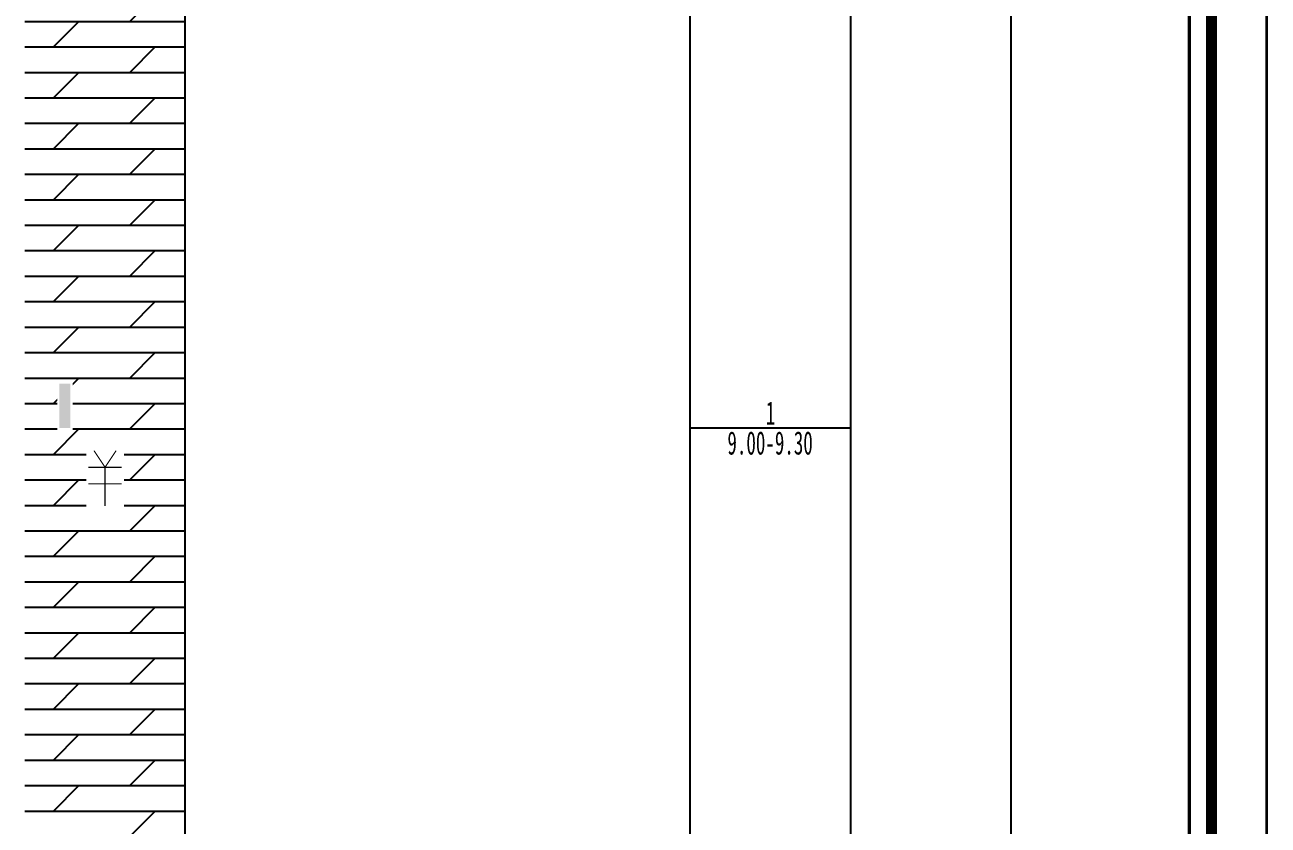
# Model space of a CAD drawing. Header units: millimetres. Extents: x 1264 to 9491, y 619 to 916.
# Drawn here: x 5593.3 to 5705.6, y 691 to 763.3 of the extents above; entities that cross this region are included whole.
import ezdxf

# ---------------------------------------------------------------- set-up
doc = ezdxf.new("R2010")
doc.units = ezdxf.units.MM
doc.styles.add('成果图表体', font='simfang_0.ttf', dxfattribs={"width": 0.6, "height": 2.1})

# ---------------------------------------------------------------- blocks, each defined once
blk = doc.blocks.new('gkqy3.dwg', base_point=(0, -2))
blk.add_wipeout([(-0.7, -2.2), (0.7, -2.2), (0.7, 2.2), (-0.7, 2.2)])
at = {"color": 7}
blk.add_solid([(-0.5, -2), (0.5, -2), (-0.5, 2), (0.5, 2)], dxfattribs=at)
blk = doc.blocks.new('FH_ZHONG.dwg', base_point=(0, 0.03))
blk.add_wipeout([(-1.7, -2.67), (1.7, -2.67), (1.7, 2.73), (-1.7, 2.73)])
at = {"color": 7, "const_width": 0.1}
for points in [[(-1, 2.53), (0, 1.03), (1, 2.53)], [(-1.5, 1.03), (1.5, 1.03)], [(0, 1.03), (0, -2.47)], [(-1.5, -0.47), (1.5, -0.47)]]:
    blk.add_lwpolyline(points, dxfattribs=at)
blk = doc.blocks.new('柱状图图框模板-(昇龙标准).dwg19', base_point=(27, 229))
for points, const_width in [([(0, 0), (210, 0), (210, 297), (0, 297)], 0.25), ([(25, 5), (205, 5), (205, 292), (25, 292)], 1), ([(27, 265), (203, 265), (203, 17), (27, 17)], 0.3)]:
    blk.add_lwpolyline(points, close=True, dxfattribs=dict(const_width=const_width))

msp = doc.modelspace()

# ---------------------------------------------------------------- hatches: boundary and pattern name
at = {"linetype": 'Continuous'}
h = msp.add_hatch(dxfattribs=at)
h.set_pattern_fill('GKNHY1', scale=0.5, style=0, pattern_type=2)
h.set_pattern_definition([(0, (0, 0), (0, 2.3), []), (45, (0, 0), (4e-16, 4.5999997), [3.252691, -6.5053825])])
h.paths.add_polyline_path([(5593.33, 663.79), (5607.81, 663.79), (5607.81, 780.89), (5593.33, 780.89)])

# ---------------------------------------------------------------- linework, layer by layer
at = {"color": 0}
for points in [[(5607.81, 635.89), (5607.81, 819.89)], [(5607.81, 635.89), (5607.81, 819.89)], [(5653.44, 635.89), (5653.44, 819.89)], [(5653.44, 635.89), (5653.44, 819.89)], [(5667.93, 635.89), (5667.93, 819.89)], [(5667.93, 635.89), (5667.93, 819.89)], [(5682.41, 635.89), (5682.41, 819.89)], [(5682.41, 635.89), (5682.41, 819.89)], [(5698.51, 635.89), (5698.51, 819.89)], [(5607.81, 663.79), (5607.81, 780.89)], [(5653.44, 663.79), (5653.44, 780.89)], [(5653.44, 726.89), (5667.93, 726.89)]]:
    msp.add_lwpolyline(points, dxfattribs=at)

# ---------------------------------------------------------------- texts
at = {"color": 0, "style": '成果图表体', "width": 0.6}
for s, p in [('1', (5660.25, 727.19)), ('9.00-9.30', (5656.79, 724.49))]:
    msp.add_text(s, height=2.1, dxfattribs=at).set_placement(p)

# ---------------------------------------------------------------- next in the draw order: block references
for name, p in [('gkqy3.dwg', (5596.95, 726.89)), ('FH_ZHONG.dwg', (5600.57, 722.34))]:
    msp.add_blockref(name, p)

# ---------------------------------------------------------------- next in the draw order: block references
msp.add_blockref('柱状图图框模板-(昇龙标准).dwg19', (5522.51, 847.89))

doc.saveas('drawing.dxf')
